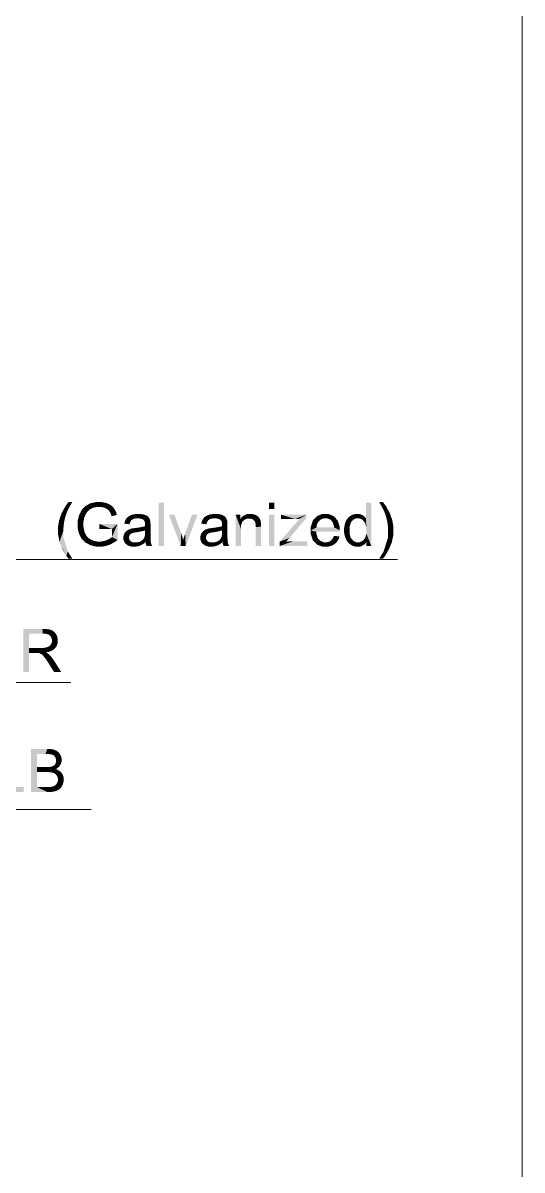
# Model space of a CAD drawing. Header units: millimetres. Extents: x 2 to 579, y 1 to 405.
# Drawn here: x 270.25 to 280.24, y 106.95 to 129.92 of the extents above; entities that cross this region are included whole.
import ezdxf

# ---------------------------------------------------------------- set-up
doc = ezdxf.new("R2010")
doc.units = ezdxf.units.MM
doc.linetypes.add('XKITLINE00', pattern=[0])
doc.layers.add('LinkedObject', color=7, linetype='Continuous', lineweight=0)

# ---------------------------------------------------------------- blocks, each defined once
blk = doc.blocks.new('*A4')
at = {"layer": 'LinkedObject'}
for points in [[(271.14, 120.153), (271.021, 120.106), (271.103, 120.254)], [(271.122, 120.113), (271.021, 120.106), (271.14, 120.153)], [(271.199, 120.267), (271.103, 120.254), (271.158, 120.328)], [(271.151, 120.18), (271.103, 120.254), (271.199, 120.267)], [(271.14, 120.153), (271.103, 120.254), (271.151, 120.18)], [(271.199, 120.267), (271.158, 120.328), (271.234, 120.328)], [(271.546, 120.276), (271.394, 120.114), (271.496, 120.25)], [(271.61, 120.196), (271.394, 120.114), (271.546, 120.276)], [(271.496, 120.25), (271.394, 120.114), (271.421, 120.168)], [(271.564, 120.164), (271.394, 120.114), (271.61, 120.196)], [(271.546, 120.145), (271.394, 120.114), (271.564, 120.164)], [(271.709, 120.329), (271.546, 120.276), (271.595, 120.303)], [(271.735, 120.231), (271.546, 120.276), (271.709, 120.329)], [(271.546, 120.276), (271.639, 120.208), (271.61, 120.196)], [(271.639, 120.208), (271.546, 120.276), (271.667, 120.22)], [(271.667, 120.22), (271.546, 120.276), (271.735, 120.231)], [(271.774, 120.231), (271.709, 120.329), (271.774, 120.329)], [(271.735, 120.231), (271.709, 120.329), (271.774, 120.231)], [(271.774, 120.329), (271.807, 120.231), (271.774, 120.231)], [(271.821, 120.329), (271.807, 120.231), (271.774, 120.329)], [(271.807, 120.231), (271.821, 120.329), (271.866, 120.22)], [(271.943, 120.299), (271.821, 120.329), (271.906, 120.314)], [(271.866, 120.22), (271.821, 120.329), (271.943, 120.299)], [(271.866, 120.22), (271.943, 120.299), (271.893, 120.209)], [(271.943, 120.299), (271.92, 120.197), (271.893, 120.209)], [(271.92, 120.197), (271.943, 120.299), (271.961, 120.167)], [(272.041, 120.241), (271.943, 120.299), (271.981, 120.284)], [(272.062, 120.214), (271.943, 120.299), (272.041, 120.241)], [(271.961, 120.167), (271.943, 120.299), (272.062, 120.214)], [(271.961, 120.167), (272.062, 120.214), (271.976, 120.148)], [(272.062, 120.214), (271.99, 120.129), (271.976, 120.148)], [(271.99, 120.129), (272.062, 120.214), (272.014, 120.077)], [(272.014, 120.077), (272.062, 120.214), (272.116, 120.116)], [(272.116, 120.116), (272.062, 120.214), (272.084, 120.187)], [(273.069, 120.314), (272.963, 119.45), (272.963, 120.314)], [(273.069, 119.45), (272.963, 119.45), (273.069, 120.314)], [(275.285, 120.314), (275.178, 120.193), (275.178, 120.314)], [(275.285, 120.193), (275.178, 120.193), (275.285, 120.314)], [(277.223, 120.314), (277.116, 120.004), (277.116, 120.314)], [(277.223, 120.314), (277.126, 119.818), (277.116, 120.004)], [(277.126, 119.818), (277.223, 120.314), (277.223, 119.45)], [(277.459, 120.328), (277.419, 120.266), (277.383, 120.328)], [(277.419, 120.266), (277.459, 120.328), (277.467, 120.178)], [(277.467, 120.178), (277.459, 120.328), (277.515, 120.254)], [(277.467, 120.178), (277.515, 120.254), (277.478, 120.152)], [(277.478, 120.152), (277.515, 120.254), (277.496, 120.111)], [(277.496, 120.111), (277.515, 120.254), (277.597, 120.106)], [(271.071, 119.929), (270.949, 119.833), (270.972, 119.967)], [(271.058, 119.818), (270.949, 119.833), (271.071, 119.929)], [(271.083, 119.984), (270.972, 119.967), (270.994, 120.031)], [(271.071, 119.929), (270.972, 119.967), (271.083, 119.984)], [(270.994, 120.031), (271.122, 120.113), (271.094, 120.028)], [(271.021, 120.106), (271.122, 120.113), (270.994, 120.031)], [(271.083, 119.984), (270.994, 120.031), (271.094, 120.028)], [(271.394, 120.114), (271.341, 119.941), (271.368, 120.059)], [(271.475, 120.019), (271.341, 119.941), (271.394, 120.114)], [(271.459, 119.932), (271.341, 119.941), (271.475, 120.019)], [(271.341, 119.941), (271.459, 119.932), (271.341, 119.878)], [(271.341, 119.878), (271.459, 119.932), (271.459, 119.885)], [(271.529, 120.125), (271.394, 120.114), (271.546, 120.145)], [(271.502, 120.083), (271.394, 120.114), (271.529, 120.125)], [(271.394, 120.114), (271.502, 120.083), (271.492, 120.059)], [(271.475, 120.019), (271.394, 120.114), (271.492, 120.059)], [(272.014, 120.077), (272.116, 120.116), (272.024, 120.044)], [(272.024, 120.044), (272.116, 120.116), (272.128, 120.073)], [(272.324, 120.005), (272.277, 119.898), (272.307, 119.985)], [(272.416, 119.963), (272.277, 119.898), (272.324, 120.005)], [(272.307, 119.985), (272.277, 119.898), (272.284, 119.931)], [(272.389, 119.917), (272.277, 119.898), (272.416, 119.963)], [(272.34, 120.026), (272.451, 119.989), (272.324, 120.005)], [(272.416, 119.963), (272.324, 120.005), (272.433, 119.976)], [(272.433, 119.976), (272.324, 120.005), (272.451, 119.989)], [(272.387, 120.057), (272.451, 119.989), (272.34, 120.026)], [(272.417, 120.069), (272.451, 119.989), (272.387, 120.057)], [(272.519, 120.091), (272.417, 120.069), (272.448, 120.08)], [(272.506, 120.002), (272.417, 120.069), (272.519, 120.091)], [(272.451, 119.989), (272.417, 120.069), (272.506, 120.002)], [(272.506, 120.002), (272.519, 120.091), (272.544, 120.002)], [(272.544, 120.002), (272.519, 120.091), (272.584, 120.002)], [(272.559, 120.091), (272.584, 120.002), (272.519, 120.091)], [(272.665, 120.081), (272.559, 120.091), (272.599, 120.091)], [(272.69, 120.072), (272.559, 120.091), (272.665, 120.081)], [(272.644, 119.985), (272.559, 120.091), (272.69, 120.072)], [(272.584, 120.002), (272.559, 120.091), (272.644, 119.985)], [(272.644, 119.985), (272.69, 120.072), (272.664, 119.967)], [(272.664, 119.967), (272.69, 120.072), (272.679, 119.953)], [(272.69, 120.072), (272.694, 119.908), (272.679, 119.953)], [(272.763, 120.024), (272.694, 119.908), (272.69, 120.072)], [(272.751, 120.039), (272.69, 120.072), (272.715, 120.062)], [(272.763, 120.024), (272.69, 120.072), (272.751, 120.039)], [(272.775, 120.01), (272.694, 119.908), (272.763, 120.024)], [(272.792, 119.974), (272.694, 119.908), (272.775, 120.01)], [(272.796, 119.952), (272.694, 119.908), (272.792, 119.974)], [(272.694, 119.908), (272.796, 119.952), (272.799, 119.939)], [(272.694, 119.908), (272.799, 119.939), (272.694, 119.875)], [(272.694, 119.875), (272.799, 119.939), (272.694, 119.873)], [(272.694, 119.873), (272.799, 119.939), (272.694, 119.859)], [(272.694, 119.859), (272.799, 119.939), (272.694, 119.848)], [(272.694, 119.848), (272.799, 119.939), (272.694, 119.765)], [(272.802, 119.89), (272.694, 119.765), (272.799, 119.939)], [(273.282, 120.077), (273.408, 119.45), (273.17, 120.077)], [(273.416, 119.702), (273.408, 119.45), (273.282, 120.077)], [(273.743, 120.077), (273.495, 119.695), (273.634, 120.077)], [(273.507, 119.45), (273.495, 119.695), (273.743, 120.077)], [(273.865, 120.005), (273.818, 119.898), (273.849, 119.985)], [(273.957, 119.963), (273.818, 119.898), (273.865, 120.005)], [(273.849, 119.985), (273.818, 119.898), (273.826, 119.931)], [(273.931, 119.917), (273.818, 119.898), (273.957, 119.963)], [(273.881, 120.026), (273.993, 119.989), (273.865, 120.005)], [(273.957, 119.963), (273.865, 120.005), (273.975, 119.976)], [(273.975, 119.976), (273.865, 120.005), (273.993, 119.989)], [(273.928, 120.057), (273.993, 119.989), (273.881, 120.026)], [(273.959, 120.069), (273.993, 119.989), (273.928, 120.057)], [(274.06, 120.091), (273.959, 120.069), (273.989, 120.08)], [(274.048, 120.002), (273.959, 120.069), (274.06, 120.091)], [(273.993, 119.989), (273.959, 120.069), (274.048, 120.002)], [(274.048, 120.002), (274.06, 120.091), (274.085, 120.002)], [(274.085, 120.002), (274.06, 120.091), (274.125, 120.002)], [(274.101, 120.091), (274.125, 120.002), (274.06, 120.091)], [(274.206, 120.081), (274.101, 120.091), (274.141, 120.091)], [(274.231, 120.072), (274.101, 120.091), (274.206, 120.081)], [(274.185, 119.985), (274.101, 120.091), (274.231, 120.072)], [(274.125, 120.002), (274.101, 120.091), (274.185, 119.985)], [(274.185, 119.985), (274.231, 120.072), (274.206, 119.967)], [(274.206, 119.967), (274.231, 120.072), (274.221, 119.953)], [(274.231, 120.072), (274.236, 119.908), (274.221, 119.953)], [(274.305, 120.024), (274.236, 119.908), (274.231, 120.072)], [(274.293, 120.039), (274.231, 120.072), (274.256, 120.062)], [(274.305, 120.024), (274.231, 120.072), (274.293, 120.039)], [(274.236, 119.859), (274.34, 119.939), (274.235, 119.848)], [(274.235, 119.848), (274.34, 119.939), (274.236, 119.765)], [(274.316, 120.01), (274.236, 119.908), (274.305, 120.024)], [(274.333, 119.974), (274.236, 119.908), (274.316, 120.01)], [(274.338, 119.952), (274.236, 119.908), (274.333, 119.974)], [(274.236, 119.908), (274.338, 119.952), (274.34, 119.939)], [(274.236, 119.908), (274.34, 119.939), (274.236, 119.875)], [(274.236, 119.875), (274.34, 119.939), (274.236, 119.873)], [(274.236, 119.873), (274.34, 119.939), (274.236, 119.859)], [(274.343, 119.89), (274.236, 119.765), (274.34, 119.939)], [(274.507, 120.077), (274.613, 119.793), (274.507, 119.45)], [(274.613, 119.793), (274.507, 120.077), (274.613, 119.853)], [(274.638, 119.934), (274.507, 120.077), (274.603, 119.988)], [(274.613, 119.853), (274.507, 120.077), (274.638, 119.934)], [(274.603, 119.988), (274.507, 120.077), (274.603, 120.077)], [(274.637, 120.039), (274.687, 119.977), (274.603, 119.988)], [(274.603, 119.988), (274.687, 119.977), (274.638, 119.934)], [(274.802, 120.091), (274.637, 120.039), (274.737, 120.091)], [(274.745, 119.999), (274.637, 120.039), (274.802, 120.091)], [(274.687, 119.977), (274.637, 120.039), (274.745, 119.999)], [(274.745, 119.999), (274.802, 120.091), (274.779, 119.999)], [(274.779, 119.999), (274.802, 120.091), (274.8, 119.999)], [(274.802, 120.091), (274.837, 119.989), (274.8, 119.999)], [(274.83, 120.091), (274.837, 119.989), (274.802, 120.091)], [(274.882, 120.08), (274.837, 119.989), (274.83, 120.091)], [(274.905, 120.07), (274.837, 119.989), (274.882, 120.08)], [(274.837, 119.989), (274.905, 120.07), (274.853, 119.98)], [(274.905, 120.07), (274.868, 119.97), (274.853, 119.98)], [(274.868, 119.97), (274.905, 120.07), (274.89, 119.945)], [(274.89, 119.945), (274.905, 120.07), (274.976, 120.017)], [(274.976, 120.017), (274.897, 119.929), (274.89, 119.945)], [(274.988, 120), (274.897, 119.929), (274.976, 120.017)], [(275.005, 119.961), (274.897, 119.929), (274.988, 120)], [(274.897, 119.929), (275.005, 119.961), (274.903, 119.912)], [(274.903, 119.912), (275.005, 119.961), (275.009, 119.939)], [(275.009, 119.939), (274.909, 119.864), (274.903, 119.912)], [(274.965, 120.033), (274.905, 120.07), (274.929, 120.06)], [(274.976, 120.017), (274.905, 120.07), (274.965, 120.033)], [(275.012, 119.924), (274.909, 119.864), (275.009, 119.939)], [(275.015, 119.872), (274.909, 119.864), (275.012, 119.924)], [(275.285, 120.077), (275.178, 119.45), (275.178, 120.077)], [(275.285, 119.45), (275.178, 119.45), (275.285, 120.077)], [(275.924, 120.077), (275.389, 119.537), (275.787, 119.994)], [(275.924, 120.006), (275.389, 119.537), (275.924, 120.077)], [(275.585, 119.609), (275.389, 119.537), (275.924, 120.006)], [(275.413, 120.077), (275.668, 119.99), (275.413, 119.99)], [(275.694, 119.99), (275.413, 120.077), (275.924, 120.077)], [(275.668, 119.99), (275.413, 120.077), (275.694, 119.99)], [(275.694, 119.99), (275.924, 120.077), (275.753, 119.992)], [(275.753, 119.992), (275.924, 120.077), (275.787, 119.994)], [(276.094, 120.003), (276.013, 119.837), (276.054, 119.96)], [(276.158, 119.93), (276.013, 119.837), (276.094, 120.003)], [(276.131, 119.865), (276.013, 119.837), (276.158, 119.93)], [(276.24, 120.091), (276.094, 120.003), (276.135, 120.047)], [(276.305, 120.091), (276.094, 120.003), (276.24, 120.091)], [(276.269, 120.003), (276.094, 120.003), (276.305, 120.091)], [(276.094, 120.003), (276.183, 119.954), (276.158, 119.93)], [(276.183, 119.954), (276.094, 120.003), (276.208, 119.979)], [(276.208, 119.979), (276.094, 120.003), (276.269, 120.003)], [(276.269, 120.003), (276.305, 120.091), (276.306, 120.003)], [(276.305, 120.091), (276.346, 120.003), (276.306, 120.003)], [(276.47, 120.048), (276.305, 120.091), (276.368, 120.091)], [(276.51, 120.005), (276.305, 120.091), (276.47, 120.048)], [(276.412, 119.973), (276.305, 120.091), (276.51, 120.005)], [(276.346, 120.003), (276.305, 120.091), (276.412, 119.973)], [(276.412, 119.973), (276.51, 120.005), (276.437, 119.942)], [(276.51, 120.005), (276.453, 119.922), (276.437, 119.942)], [(276.453, 119.922), (276.51, 120.005), (276.473, 119.863)], [(276.473, 119.863), (276.51, 120.005), (276.589, 119.842)], [(276.589, 119.842), (276.51, 120.005), (276.55, 119.962)], [(276.711, 119.933), (276.68, 119.763), (276.696, 119.895)], [(276.813, 119.916), (276.68, 119.763), (276.711, 119.933)], [(276.727, 119.971), (276.836, 119.945), (276.711, 119.933)], [(276.711, 119.933), (276.836, 119.945), (276.813, 119.916)], [(276.774, 120.03), (276.836, 119.945), (276.727, 119.971)], [(276.86, 119.974), (276.774, 120.03), (276.805, 120.05)], [(276.836, 119.945), (276.774, 120.03), (276.86, 119.974)], [(276.836, 120.07), (276.919, 120.002), (276.805, 120.05)], [(276.805, 120.05), (276.919, 120.002), (276.86, 119.974)], [(276.906, 120.091), (276.919, 120.002), (276.836, 120.07)], [(276.944, 120.091), (276.919, 120.002), (276.906, 120.091)], [(276.919, 120.002), (276.944, 120.091), (276.954, 120.002)], [(276.944, 120.091), (276.991, 120.002), (276.954, 120.002)], [(276.972, 120.091), (276.991, 120.002), (276.944, 120.091)], [(277.023, 120.079), (276.991, 120.002), (276.972, 120.091)], [(277.045, 120.067), (276.991, 120.002), (277.023, 120.079)], [(277.045, 120.067), (277.052, 119.972), (276.991, 120.002)], [(277.067, 120.055), (277.052, 119.972), (277.045, 120.067)], [(277.103, 120.023), (277.052, 119.972), (277.067, 120.055)], [(277.116, 120.004), (277.052, 119.972), (277.103, 120.023)], [(277.052, 119.972), (277.116, 120.004), (277.076, 119.942)], [(277.076, 119.942), (277.116, 120.004), (277.101, 119.912)], [(277.116, 120.004), (277.126, 119.818), (277.101, 119.912)], [(277.496, 120.111), (277.597, 120.106), (277.524, 120.026)], [(277.524, 120.026), (277.597, 120.106), (277.623, 120.031)], [(277.524, 120.026), (277.623, 120.031), (277.534, 119.982)], [(277.534, 119.982), (277.623, 120.031), (277.547, 119.927)], [(277.547, 119.927), (277.623, 120.031), (277.646, 119.967)], [(277.547, 119.927), (277.646, 119.967), (277.56, 119.818)], [(277.56, 119.818), (277.646, 119.967), (277.668, 119.833)], [(270.949, 119.833), (271.058, 119.818), (270.949, 119.763)], [(270.949, 119.763), (271.058, 119.818), (271.058, 119.762)], [(270.949, 119.763), (271.058, 119.762), (270.949, 119.683)], [(270.949, 119.683), (271.058, 119.762), (270.979, 119.53)], [(270.979, 119.53), (271.058, 119.762), (271.01, 119.455)], [(271.01, 119.455), (271.058, 119.762), (271.058, 119.621)], [(271.459, 119.827), (271.341, 119.878), (271.459, 119.885)], [(271.341, 119.878), (271.394, 119.648), (271.341, 119.815)], [(271.459, 119.827), (271.394, 119.648), (271.341, 119.878)], [(271.341, 119.815), (271.394, 119.648), (271.368, 119.699)], [(271.479, 119.731), (271.394, 119.648), (271.459, 119.827)], [(271.394, 119.648), (271.479, 119.731), (271.499, 119.692)], [(271.774, 119.891), (272.028, 119.789), (271.774, 119.789)], [(272.141, 119.891), (272.028, 119.789), (271.774, 119.891)], [(272.028, 119.628), (272.141, 119.891), (272.141, 119.571)], [(272.028, 119.789), (272.141, 119.891), (272.028, 119.628)], [(272.28, 119.7), (272.259, 119.616), (272.269, 119.681)], [(272.38, 119.658), (272.259, 119.616), (272.28, 119.7)], [(272.277, 119.898), (272.389, 119.917), (272.381, 119.884)], [(272.29, 119.719), (272.387, 119.669), (272.28, 119.7)], [(272.28, 119.7), (272.387, 119.669), (272.38, 119.658)], [(272.318, 119.749), (272.387, 119.669), (272.29, 119.719)], [(272.394, 119.68), (272.318, 119.749), (272.335, 119.761)], [(272.387, 119.669), (272.318, 119.749), (272.394, 119.68)], [(272.351, 119.772), (272.415, 119.698), (272.335, 119.761)], [(272.335, 119.761), (272.415, 119.698), (272.394, 119.68)], [(272.39, 119.79), (272.415, 119.698), (272.351, 119.772)], [(272.411, 119.795), (272.415, 119.698), (272.39, 119.79)], [(272.426, 119.8), (272.442, 119.709), (272.411, 119.795)], [(272.415, 119.698), (272.411, 119.795), (272.429, 119.704)], [(272.429, 119.704), (272.411, 119.795), (272.442, 119.709)], [(272.473, 119.807), (272.489, 119.72), (272.426, 119.8)], [(272.426, 119.8), (272.489, 119.72), (272.442, 119.709)], [(272.505, 119.811), (272.521, 119.725), (272.473, 119.807)], [(272.473, 119.807), (272.521, 119.725), (272.489, 119.72)], [(272.569, 119.819), (272.579, 119.733), (272.505, 119.811)], [(272.505, 119.811), (272.579, 119.733), (272.521, 119.725)], [(272.664, 119.837), (272.694, 119.765), (272.569, 119.819)], [(272.569, 119.819), (272.694, 119.765), (272.579, 119.733)], [(272.579, 119.733), (272.694, 119.765), (272.666, 119.753)], [(272.694, 119.848), (272.694, 119.765), (272.664, 119.837)], [(272.685, 119.638), (272.802, 119.713), (272.802, 119.639)], [(272.694, 119.691), (272.802, 119.713), (272.685, 119.638)], [(272.802, 119.854), (272.694, 119.765), (272.802, 119.89)], [(272.802, 119.854), (272.694, 119.726), (272.694, 119.765)], [(272.802, 119.713), (272.694, 119.726), (272.802, 119.854)], [(272.802, 119.713), (272.694, 119.691), (272.694, 119.726)], [(273.427, 119.671), (273.408, 119.45), (273.416, 119.702)], [(273.495, 119.695), (273.507, 119.45), (273.483, 119.66)], [(273.821, 119.7), (273.8, 119.616), (273.811, 119.681)], [(273.921, 119.658), (273.8, 119.616), (273.821, 119.7)], [(273.818, 119.898), (273.931, 119.917), (273.922, 119.884)], [(273.832, 119.719), (273.928, 119.669), (273.821, 119.7)], [(273.821, 119.7), (273.928, 119.669), (273.921, 119.658)], [(273.859, 119.749), (273.928, 119.669), (273.832, 119.719)], [(273.936, 119.68), (273.859, 119.749), (273.876, 119.761)], [(273.928, 119.669), (273.859, 119.749), (273.936, 119.68)], [(273.893, 119.772), (273.957, 119.698), (273.876, 119.761)], [(273.876, 119.761), (273.957, 119.698), (273.936, 119.68)], [(273.931, 119.79), (273.957, 119.698), (273.893, 119.772)], [(273.952, 119.795), (273.957, 119.698), (273.931, 119.79)], [(273.968, 119.8), (273.984, 119.709), (273.952, 119.795)], [(273.957, 119.698), (273.952, 119.795), (273.97, 119.704)], [(273.97, 119.704), (273.952, 119.795), (273.984, 119.709)], [(274.015, 119.807), (274.03, 119.72), (273.968, 119.8)], [(273.968, 119.8), (274.03, 119.72), (273.984, 119.709)], [(274.046, 119.811), (274.063, 119.725), (274.015, 119.807)], [(274.015, 119.807), (274.063, 119.725), (274.03, 119.72)], [(274.11, 119.819), (274.12, 119.733), (274.046, 119.811)], [(274.046, 119.811), (274.12, 119.733), (274.063, 119.725)], [(274.205, 119.837), (274.236, 119.765), (274.11, 119.819)], [(274.11, 119.819), (274.236, 119.765), (274.12, 119.733)], [(274.12, 119.733), (274.236, 119.765), (274.207, 119.753)], [(274.235, 119.848), (274.236, 119.765), (274.205, 119.837)], [(274.227, 119.638), (274.343, 119.713), (274.343, 119.639)], [(274.235, 119.691), (274.343, 119.713), (274.227, 119.638)], [(274.343, 119.854), (274.235, 119.726), (274.236, 119.765)], [(274.343, 119.713), (274.235, 119.726), (274.343, 119.854)], [(274.343, 119.713), (274.235, 119.691), (274.235, 119.726)], [(274.343, 119.854), (274.236, 119.765), (274.343, 119.89)], [(274.507, 119.45), (274.613, 119.793), (274.613, 119.45)], [(275.015, 119.872), (274.909, 119.831), (274.909, 119.864)], [(275.015, 119.835), (274.909, 119.831), (275.015, 119.872)], [(274.909, 119.45), (275.015, 119.835), (275.015, 119.45)], [(274.909, 119.831), (275.015, 119.835), (274.909, 119.45)], [(276.013, 119.837), (276.131, 119.865), (276.128, 119.824)], [(276.128, 119.824), (276.013, 119.758), (276.013, 119.837)], [(276.128, 119.824), (276.589, 119.765), (276.013, 119.758)], [(276.589, 119.76), (276.013, 119.758), (276.589, 119.765)], [(276.589, 119.746), (276.013, 119.758), (276.589, 119.76)], [(276.013, 119.758), (276.093, 119.521), (276.013, 119.682)], [(276.125, 119.685), (276.093, 119.521), (276.013, 119.758)], [(276.125, 119.685), (276.013, 119.758), (276.122, 119.736)], [(276.589, 119.736), (276.013, 119.758), (276.589, 119.746)], [(276.122, 119.736), (276.013, 119.758), (276.589, 119.736)], [(276.477, 119.824), (276.589, 119.765), (276.128, 119.824)], [(276.473, 119.863), (276.589, 119.842), (276.477, 119.824)], [(276.589, 119.765), (276.477, 119.824), (276.589, 119.842)], [(276.789, 119.825), (276.68, 119.763), (276.813, 119.916)], [(276.696, 119.895), (276.68, 119.763), (276.68, 119.81)], [(276.68, 119.763), (276.789, 119.825), (276.789, 119.763)], [(276.68, 119.763), (276.789, 119.703), (276.68, 119.715)], [(276.789, 119.703), (276.68, 119.763), (276.789, 119.763)], [(276.68, 119.715), (276.789, 119.703), (276.697, 119.63)], [(276.697, 119.63), (276.789, 119.703), (276.715, 119.593)], [(276.715, 119.593), (276.789, 119.703), (276.814, 119.613)], [(277.126, 119.696), (277.223, 119.45), (277.102, 119.609)], [(277.126, 119.818), (277.223, 119.45), (277.126, 119.754)], [(277.126, 119.754), (277.223, 119.45), (277.126, 119.696)], [(277.56, 119.762), (277.668, 119.833), (277.668, 119.763)], [(277.56, 119.818), (277.668, 119.833), (277.56, 119.762)], [(277.56, 119.762), (277.668, 119.763), (277.56, 119.621)], [(277.668, 119.683), (277.56, 119.621), (277.668, 119.763)], [(271.058, 119.621), (271.114, 119.252), (271.01, 119.455)], [(271.146, 119.338), (271.114, 119.252), (271.058, 119.621)], [(271.519, 119.653), (271.394, 119.648), (271.499, 119.692)], [(271.519, 119.653), (271.552, 119.49), (271.394, 119.648)], [(271.394, 119.648), (271.552, 119.49), (271.421, 119.596)], [(271.421, 119.596), (271.552, 119.49), (271.499, 119.517)], [(271.576, 119.595), (271.552, 119.49), (271.519, 119.653)], [(271.552, 119.49), (271.576, 119.595), (271.615, 119.576)], [(271.653, 119.557), (271.552, 119.49), (271.615, 119.576)], [(271.653, 119.557), (271.783, 119.436), (271.552, 119.49)], [(271.552, 119.49), (271.783, 119.436), (271.604, 119.463)], [(271.604, 119.463), (271.783, 119.436), (271.719, 119.436)], [(271.733, 119.539), (271.783, 119.436), (271.653, 119.557)], [(271.783, 119.436), (271.733, 119.539), (271.776, 119.539)], [(271.776, 119.539), (271.83, 119.436), (271.783, 119.436)], [(271.813, 119.539), (271.83, 119.436), (271.776, 119.539)], [(271.886, 119.553), (271.922, 119.453), (271.813, 119.539)], [(271.813, 119.539), (271.922, 119.453), (271.83, 119.436)], [(271.967, 119.47), (271.886, 119.553), (271.921, 119.567)], [(271.922, 119.453), (271.886, 119.553), (271.967, 119.47)], [(271.956, 119.581), (272.012, 119.487), (271.921, 119.567)], [(271.921, 119.567), (272.012, 119.487), (271.967, 119.47)], [(272.01, 119.612), (272.141, 119.571), (271.956, 119.581)], [(271.956, 119.581), (272.141, 119.571), (272.012, 119.487)], [(272.028, 119.628), (272.141, 119.571), (272.01, 119.612)], [(272.012, 119.487), (272.141, 119.571), (272.098, 119.537)], [(272.269, 119.681), (272.259, 119.616), (272.259, 119.639)], [(272.372, 119.632), (272.259, 119.616), (272.38, 119.658)], [(272.259, 119.616), (272.372, 119.632), (272.372, 119.619)], [(272.372, 119.597), (272.259, 119.616), (272.372, 119.619)], [(272.259, 119.616), (272.372, 119.597), (272.259, 119.576)], [(272.259, 119.576), (272.372, 119.597), (272.287, 119.512)], [(272.287, 119.512), (272.372, 119.597), (272.314, 119.487)], [(272.314, 119.487), (272.372, 119.597), (272.388, 119.562)], [(272.388, 119.562), (272.342, 119.462), (272.314, 119.487)], [(272.404, 119.548), (272.342, 119.462), (272.388, 119.562)], [(272.42, 119.534), (272.342, 119.462), (272.404, 119.548)], [(272.342, 119.462), (272.42, 119.534), (272.421, 119.437)], [(272.473, 119.437), (272.42, 119.534), (272.467, 119.52)], [(272.421, 119.437), (272.42, 119.534), (272.473, 119.437)], [(272.467, 119.52), (272.504, 119.437), (272.473, 119.437)], [(272.498, 119.52), (272.504, 119.437), (272.467, 119.52)], [(272.529, 119.52), (272.504, 119.437), (272.498, 119.52)], [(272.504, 119.437), (272.529, 119.52), (272.562, 119.447)], [(272.589, 119.457), (272.529, 119.52), (272.583, 119.533)], [(272.562, 119.447), (272.529, 119.52), (272.589, 119.457)], [(272.703, 119.527), (272.583, 119.533), (272.607, 119.546)], [(272.673, 119.502), (272.583, 119.533), (272.703, 119.527)], [(272.617, 119.467), (272.583, 119.533), (272.673, 119.502)], [(272.589, 119.457), (272.583, 119.533), (272.617, 119.467)], [(272.631, 119.56), (272.805, 119.545), (272.607, 119.546)], [(272.805, 119.545), (272.703, 119.527), (272.607, 119.546)], [(272.631, 119.56), (272.802, 119.639), (272.805, 119.545)], [(272.666, 119.596), (272.802, 119.639), (272.631, 119.56)], [(272.677, 119.62), (272.802, 119.639), (272.666, 119.596)], [(272.802, 119.639), (272.677, 119.62), (272.685, 119.638)], [(272.703, 119.527), (272.805, 119.545), (272.705, 119.505)], [(272.705, 119.505), (272.805, 119.545), (272.808, 119.526)], [(272.808, 119.526), (272.716, 119.467), (272.705, 119.505)], [(272.812, 119.506), (272.716, 119.467), (272.808, 119.526)], [(272.812, 119.506), (272.725, 119.45), (272.716, 119.467)], [(272.825, 119.468), (272.725, 119.45), (272.812, 119.506)], [(272.725, 119.45), (272.825, 119.468), (272.835, 119.45)], [(273.447, 119.608), (273.408, 119.45), (273.427, 119.671)], [(273.456, 119.575), (273.408, 119.45), (273.447, 119.608)], [(273.456, 119.575), (273.507, 119.45), (273.408, 119.45)], [(273.463, 119.6), (273.507, 119.45), (273.456, 119.575)], [(273.483, 119.66), (273.507, 119.45), (273.463, 119.6)], [(273.811, 119.681), (273.8, 119.616), (273.8, 119.639)], [(273.914, 119.632), (273.8, 119.616), (273.921, 119.658)], [(273.8, 119.616), (273.914, 119.632), (273.914, 119.619)], [(273.914, 119.597), (273.8, 119.616), (273.914, 119.619)], [(273.8, 119.616), (273.914, 119.597), (273.8, 119.576)], [(273.8, 119.576), (273.914, 119.597), (273.828, 119.512)], [(273.828, 119.512), (273.914, 119.597), (273.856, 119.487)], [(273.856, 119.487), (273.914, 119.597), (273.93, 119.562)], [(273.93, 119.562), (273.883, 119.462), (273.856, 119.487)], [(273.946, 119.548), (273.883, 119.462), (273.93, 119.562)], [(273.962, 119.534), (273.883, 119.462), (273.946, 119.548)], [(273.883, 119.462), (273.962, 119.534), (273.962, 119.437)], [(274.014, 119.437), (273.962, 119.534), (274.008, 119.52)], [(273.962, 119.437), (273.962, 119.534), (274.014, 119.437)], [(274.008, 119.52), (274.045, 119.437), (274.014, 119.437)], [(274.039, 119.52), (274.045, 119.437), (274.008, 119.52)], [(274.07, 119.52), (274.045, 119.437), (274.039, 119.52)], [(274.045, 119.437), (274.07, 119.52), (274.104, 119.447)], [(274.131, 119.457), (274.07, 119.52), (274.124, 119.533)], [(274.104, 119.447), (274.07, 119.52), (274.131, 119.457)], [(274.244, 119.527), (274.124, 119.533), (274.148, 119.546)], [(274.215, 119.502), (274.124, 119.533), (274.244, 119.527)], [(274.158, 119.467), (274.124, 119.533), (274.215, 119.502)], [(274.131, 119.457), (274.124, 119.533), (274.158, 119.467)], [(274.172, 119.56), (274.346, 119.545), (274.148, 119.546)], [(274.346, 119.545), (274.244, 119.527), (274.148, 119.546)], [(274.172, 119.56), (274.343, 119.639), (274.346, 119.545)], [(274.207, 119.596), (274.343, 119.639), (274.172, 119.56)], [(274.218, 119.62), (274.343, 119.639), (274.207, 119.596)], [(274.343, 119.639), (274.218, 119.62), (274.227, 119.638)], [(274.244, 119.527), (274.346, 119.545), (274.247, 119.505)], [(274.247, 119.505), (274.346, 119.545), (274.35, 119.526)], [(274.35, 119.526), (274.258, 119.467), (274.247, 119.505)], [(274.353, 119.506), (274.258, 119.467), (274.35, 119.526)], [(274.353, 119.506), (274.266, 119.45), (274.258, 119.467)], [(274.367, 119.468), (274.266, 119.45), (274.353, 119.506)], [(274.266, 119.45), (274.367, 119.468), (274.377, 119.45)], [(275.585, 119.609), (275.389, 119.45), (275.389, 119.537)], [(275.52, 119.537), (275.389, 119.45), (275.585, 119.609)], [(275.389, 119.45), (275.654, 119.542), (275.943, 119.45)], [(275.654, 119.542), (275.389, 119.45), (275.623, 119.542)], [(275.623, 119.542), (275.389, 119.45), (275.556, 119.539)], [(275.556, 119.539), (275.389, 119.45), (275.52, 119.537)], [(275.943, 119.45), (275.654, 119.542), (275.943, 119.542)], [(276.013, 119.682), (276.093, 119.521), (276.053, 119.563)], [(276.154, 119.606), (276.093, 119.521), (276.125, 119.685)], [(276.093, 119.521), (276.154, 119.606), (276.134, 119.479)], [(276.18, 119.579), (276.134, 119.479), (276.154, 119.606)], [(276.206, 119.551), (276.134, 119.479), (276.18, 119.579)], [(276.206, 119.551), (276.311, 119.437), (276.134, 119.479)], [(276.134, 119.479), (276.311, 119.437), (276.242, 119.437)], [(276.272, 119.524), (276.311, 119.437), (276.206, 119.551)], [(276.311, 119.524), (276.311, 119.437), (276.272, 119.524)], [(276.34, 119.524), (276.49, 119.49), (276.311, 119.437)], [(276.34, 119.524), (276.311, 119.437), (276.311, 119.524)], [(276.311, 119.437), (276.49, 119.49), (276.365, 119.437)], [(276.39, 119.539), (276.49, 119.49), (276.34, 119.524)], [(276.365, 119.437), (276.49, 119.49), (276.455, 119.463)], [(276.41, 119.555), (276.525, 119.516), (276.39, 119.539)], [(276.49, 119.49), (276.39, 119.539), (276.525, 119.516)], [(276.431, 119.57), (276.525, 119.516), (276.41, 119.555)], [(276.431, 119.57), (276.586, 119.639), (276.525, 119.516)], [(276.464, 119.619), (276.586, 119.639), (276.431, 119.57)], [(276.586, 119.639), (276.464, 119.619), (276.476, 119.653)], [(276.525, 119.516), (276.586, 119.639), (276.573, 119.591)], [(276.814, 119.613), (276.78, 119.498), (276.715, 119.593)], [(276.715, 119.593), (276.78, 119.498), (276.732, 119.556)], [(276.84, 119.583), (276.78, 119.498), (276.814, 119.613)], [(276.78, 119.498), (276.84, 119.583), (276.812, 119.478)], [(276.812, 119.478), (276.84, 119.583), (276.865, 119.554)], [(276.865, 119.554), (276.949, 119.437), (276.812, 119.478)], [(276.812, 119.478), (276.949, 119.437), (276.843, 119.457)], [(276.925, 119.524), (276.949, 119.437), (276.865, 119.554)], [(276.949, 119.437), (276.925, 119.524), (276.959, 119.524)], [(276.949, 119.437), (277.124, 119.53), (277.007, 119.437)], [(276.994, 119.524), (277.124, 119.53), (276.949, 119.437)], [(276.994, 119.524), (276.949, 119.437), (276.959, 119.524)], [(277.053, 119.552), (277.124, 119.53), (276.994, 119.524)], [(277.007, 119.437), (277.124, 119.53), (277.094, 119.483)], [(277.124, 119.53), (277.053, 119.552), (277.077, 119.581)], [(277.102, 119.609), (277.124, 119.53), (277.077, 119.581)], [(277.102, 119.609), (277.223, 119.45), (277.124, 119.53)], [(277.124, 119.53), (277.223, 119.45), (277.124, 119.45)], [(277.56, 119.621), (277.608, 119.455), (277.471, 119.338)], [(277.638, 119.53), (277.56, 119.621), (277.668, 119.683)], [(277.608, 119.455), (277.56, 119.621), (277.638, 119.53)], [(271.01, 119.455), (271.114, 119.252), (271.04, 119.381)], [(271.114, 119.252), (271.146, 119.338), (271.158, 119.196)], [(271.158, 119.196), (271.146, 119.338), (271.234, 119.196)], [(276.843, 119.457), (276.949, 119.437), (276.912, 119.437)], [(277.471, 119.338), (277.503, 119.252), (277.383, 119.196)], [(277.383, 119.196), (277.503, 119.252), (277.459, 119.196)], [(277.471, 119.338), (277.608, 119.455), (277.503, 119.252)], [(277.503, 119.252), (277.608, 119.455), (277.577, 119.381)], [(270.369, 117.408), (270.254, 116.925), (270.254, 117.789)], [(270.254, 117.789), (270.369, 117.694), (270.369, 117.408)], [(270.642, 117.694), (270.254, 117.789), (270.637, 117.789)], [(270.369, 117.694), (270.254, 117.789), (270.642, 117.694)], [(270.637, 117.789), (270.69, 117.694), (270.642, 117.694)], [(270.782, 117.778), (270.637, 117.789), (270.694, 117.789)], [(270.812, 117.766), (270.637, 117.789), (270.782, 117.778)], [(270.76, 117.675), (270.637, 117.789), (270.812, 117.766)], [(270.69, 117.694), (270.637, 117.789), (270.76, 117.675)], [(270.812, 117.766), (270.782, 117.655), (270.76, 117.675)], [(270.842, 117.755), (270.782, 117.655), (270.812, 117.766)], [(270.782, 117.655), (270.842, 117.755), (270.804, 117.635)], [(270.804, 117.635), (270.842, 117.755), (270.908, 117.684)], [(270.908, 117.684), (270.826, 117.585), (270.804, 117.635)], [(270.926, 117.655), (270.826, 117.585), (270.908, 117.684)], [(270.944, 117.589), (270.826, 117.585), (270.926, 117.655)], [(270.908, 117.684), (270.842, 117.755), (270.89, 117.713)], [(270.369, 117.408), (270.369, 117.309), (270.254, 116.925)], [(270.501, 117.309), (270.369, 117.408), (270.614, 117.408)], [(270.369, 117.309), (270.369, 117.408), (270.501, 117.309)], [(270.501, 117.309), (270.614, 117.408), (270.523, 117.309)], [(270.523, 117.309), (270.614, 117.408), (270.555, 117.307)], [(270.555, 117.307), (270.614, 117.408), (270.564, 117.305)], [(270.564, 117.305), (270.614, 117.408), (270.578, 117.302)], [(270.578, 117.302), (270.614, 117.408), (270.604, 117.29)], [(270.604, 117.29), (270.614, 117.408), (270.653, 117.408)], [(270.604, 117.29), (270.653, 117.408), (270.617, 117.282)], [(270.653, 117.408), (270.701, 117.319), (270.617, 117.282)], [(270.714, 117.417), (270.701, 117.319), (270.653, 117.408)], [(270.701, 117.319), (270.714, 117.417), (270.763, 117.327)], [(270.736, 117.425), (270.885, 117.399), (270.714, 117.417)], [(270.855, 117.367), (270.714, 117.417), (270.885, 117.399)], [(270.763, 117.327), (270.714, 117.417), (270.855, 117.367)], [(270.758, 117.433), (270.885, 117.399), (270.736, 117.425)], [(270.885, 117.399), (270.758, 117.433), (270.792, 117.459)], [(270.803, 117.477), (270.885, 117.399), (270.792, 117.459)], [(270.815, 117.494), (270.885, 117.399), (270.803, 117.477)], [(270.815, 117.494), (270.944, 117.554), (270.885, 117.399)], [(270.826, 117.533), (270.944, 117.554), (270.815, 117.494)], [(270.944, 117.554), (270.826, 117.585), (270.944, 117.589)], [(270.826, 117.585), (270.944, 117.554), (270.826, 117.554)], [(270.944, 117.554), (270.826, 117.533), (270.826, 117.554)], [(270.885, 117.399), (270.944, 117.554), (270.914, 117.43)], [(270.914, 117.43), (270.944, 117.554), (270.944, 117.508)], [(270.254, 116.925), (270.369, 117.309), (270.369, 116.925)], [(270.617, 117.282), (270.701, 117.319), (270.629, 117.274)], [(270.701, 117.319), (270.658, 117.245), (270.629, 117.274)], [(270.724, 117.308), (270.658, 117.245), (270.701, 117.319)], [(270.658, 117.245), (270.724, 117.308), (270.674, 117.224)], [(270.674, 117.224), (270.724, 117.308), (270.691, 117.204)], [(270.691, 117.204), (270.724, 117.308), (270.77, 117.276)], [(270.77, 117.276), (270.732, 117.144), (270.691, 117.204)], [(270.77, 117.276), (270.724, 117.308), (270.758, 117.286)], [(270.795, 117.253), (270.732, 117.144), (270.77, 117.276)], [(270.842, 117.195), (270.732, 117.144), (270.795, 117.253)], [(270.732, 117.144), (270.842, 117.195), (270.757, 117.105)], [(270.757, 117.105), (270.842, 117.195), (270.864, 117.161)], [(270.757, 117.105), (270.864, 117.161), (270.871, 116.925)], [(270.871, 116.925), (270.864, 117.161), (271.014, 116.925)], [(270.411, 115.385), (270.525, 114.92), (270.411, 114.521)], [(270.525, 115.022), (270.525, 114.92), (270.411, 115.385)], [(270.411, 115.385), (270.525, 115.283), (270.525, 115.022)], [(270.698, 115.283), (270.411, 115.385), (270.735, 115.385)], [(270.525, 115.283), (270.411, 115.385), (270.698, 115.283)], [(270.698, 115.283), (270.735, 115.385), (270.745, 115.283)], [(270.735, 115.385), (270.81, 115.277), (270.745, 115.283)], [(270.785, 115.385), (270.81, 115.277), (270.735, 115.385)], [(270.864, 115.372), (270.81, 115.277), (270.785, 115.385)], [(270.81, 115.277), (270.864, 115.372), (270.83, 115.271)], [(270.83, 115.271), (270.864, 115.372), (270.849, 115.265)], [(270.849, 115.265), (270.864, 115.372), (270.894, 115.359)], [(270.894, 115.359), (270.878, 115.243), (270.849, 115.265)], [(270.924, 115.346), (270.878, 115.243), (270.894, 115.359)], [(270.971, 115.305), (270.878, 115.243), (270.924, 115.346)], [(270.988, 115.278), (270.878, 115.243), (270.971, 115.305)], [(270.878, 115.243), (270.988, 115.278), (270.889, 115.226)], [(270.988, 115.278), (270.899, 115.21), (270.889, 115.226)], [(270.898, 115.09), (271.022, 115.164), (270.992, 115.06)], [(270.909, 115.128), (271.022, 115.164), (270.898, 115.09)], [(270.899, 115.21), (270.988, 115.278), (270.909, 115.172)], [(270.909, 115.172), (270.988, 115.278), (271.022, 115.164)], [(271.022, 115.164), (270.909, 115.151), (270.909, 115.172)], [(270.909, 115.151), (271.022, 115.164), (270.909, 115.128)], [(271.022, 115.194), (270.988, 115.278), (271.005, 115.251)], [(271.022, 115.164), (270.988, 115.278), (271.022, 115.194)], [(270.992, 115.06), (271.022, 115.164), (271.007, 115.084)], [(271.007, 115.084), (271.022, 115.164), (271.022, 115.136)], [(270.411, 114.521), (270.525, 114.92), (270.525, 114.623)], [(270.725, 114.92), (270.525, 115.022), (270.712, 115.022)], [(270.525, 114.92), (270.525, 115.022), (270.725, 114.92)], [(270.766, 114.92), (270.712, 115.022), (270.75, 115.022)], [(270.725, 114.92), (270.712, 115.022), (270.766, 114.92)], [(270.805, 115.027), (270.901, 114.981), (270.75, 115.022)], [(270.75, 115.022), (270.901, 114.981), (270.766, 114.92)], [(270.766, 114.92), (270.901, 114.981), (270.83, 114.913)], [(270.821, 115.032), (270.931, 114.996), (270.805, 115.027)], [(270.901, 114.981), (270.805, 115.027), (270.931, 114.996)], [(270.843, 115.039), (270.931, 114.996), (270.821, 115.032)], [(270.901, 114.981), (270.874, 114.899), (270.83, 114.913)], [(270.876, 115.06), (270.931, 114.996), (270.843, 115.039)], [(270.874, 114.899), (270.901, 114.981), (270.908, 114.874)], [(270.992, 115.06), (270.876, 115.06), (270.898, 115.09)], [(270.977, 115.035), (270.876, 115.06), (270.992, 115.06)], [(270.931, 114.996), (270.876, 115.06), (270.977, 115.035)], [(271, 114.93), (270.901, 114.981), (270.94, 114.969)], [(270.908, 114.874), (270.901, 114.981), (271, 114.93)], [(270.908, 114.874), (271, 114.93), (270.921, 114.856)], [(270.921, 114.856), (271, 114.93), (270.933, 114.838)], [(270.933, 114.838), (271, 114.93), (271.021, 114.902)], [(271.021, 114.902), (270.946, 114.796), (270.933, 114.838)], [(271.042, 114.875), (270.946, 114.796), (271.021, 114.902)], [(271.063, 114.809), (270.946, 114.796), (271.042, 114.875)], [(270.872, 114.643), (270.974, 114.578), (270.838, 114.631)], [(270.885, 114.651), (270.974, 114.578), (270.872, 114.643)], [(270.974, 114.578), (270.885, 114.651), (270.898, 114.659)], [(270.92, 114.683), (270.993, 114.593), (270.898, 114.659)], [(270.898, 114.659), (270.993, 114.593), (270.974, 114.578)], [(271.038, 114.659), (270.92, 114.683), (270.937, 114.715)], [(271.025, 114.633), (270.92, 114.683), (271.038, 114.659)], [(270.993, 114.593), (270.92, 114.683), (271.025, 114.633)], [(270.937, 114.715), (271.063, 114.772), (271.038, 114.659)], [(270.946, 114.751), (271.063, 114.772), (270.937, 114.715)], [(271.063, 114.772), (270.946, 114.796), (271.063, 114.809)], [(270.946, 114.796), (271.063, 114.772), (270.946, 114.772)], [(271.063, 114.772), (270.946, 114.751), (270.946, 114.772)], [(271.038, 114.659), (271.063, 114.772), (271.05, 114.685)], [(271.05, 114.685), (271.063, 114.772), (271.063, 114.741)], [(269.613, 114.521), (269.727, 114.623), (270.258, 114.521)], [(270.258, 114.521), (269.727, 114.623), (270.258, 114.623)], [(270.525, 114.623), (270.74, 114.521), (270.411, 114.521)], [(270.741, 114.623), (270.74, 114.521), (270.525, 114.623)], [(270.741, 114.623), (270.782, 114.521), (270.74, 114.521)], [(270.768, 114.623), (270.782, 114.521), (270.741, 114.623)], [(270.807, 114.625), (270.851, 114.528), (270.768, 114.623)], [(270.768, 114.623), (270.851, 114.528), (270.782, 114.521)], [(270.819, 114.627), (270.851, 114.528), (270.807, 114.625)], [(270.88, 114.536), (270.819, 114.627), (270.838, 114.631)], [(270.851, 114.528), (270.819, 114.627), (270.88, 114.536)], [(270.838, 114.631), (270.974, 114.578), (270.88, 114.536)], [(270.88, 114.536), (270.974, 114.578), (270.908, 114.543)], [(270.908, 114.543), (270.974, 114.578), (270.955, 114.564)]]:
    blk.add_hatch(color=7, dxfattribs=at).paths.add_polyline_path(points, flags=17)
at = {"layer": 'LinkedObject', "color": 2, "linetype": 'XKITLINE00', "lineweight": 0}
blk.add_line((280.245, 141.419), (280.245, 69.927), dxfattribs=at)
at = {"layer": 'LinkedObject', "color": 6, "linetype": 'XKITLINE00', "lineweight": 0}
for p, q in [((259.648, 119.18), (277.748, 119.18)), ((258.706, 116.715), (271.203, 116.715)), ((257.101, 114.17), (271.615, 114.17))]:
    blk.add_line(p, q, dxfattribs=at)

msp = doc.modelspace()

# ---------------------------------------------------------------- block references
at = {"lineweight": 0}
msp.add_blockref('*A4', (0, 0), dxfattribs=at)

doc.saveas('drawing.dxf')
